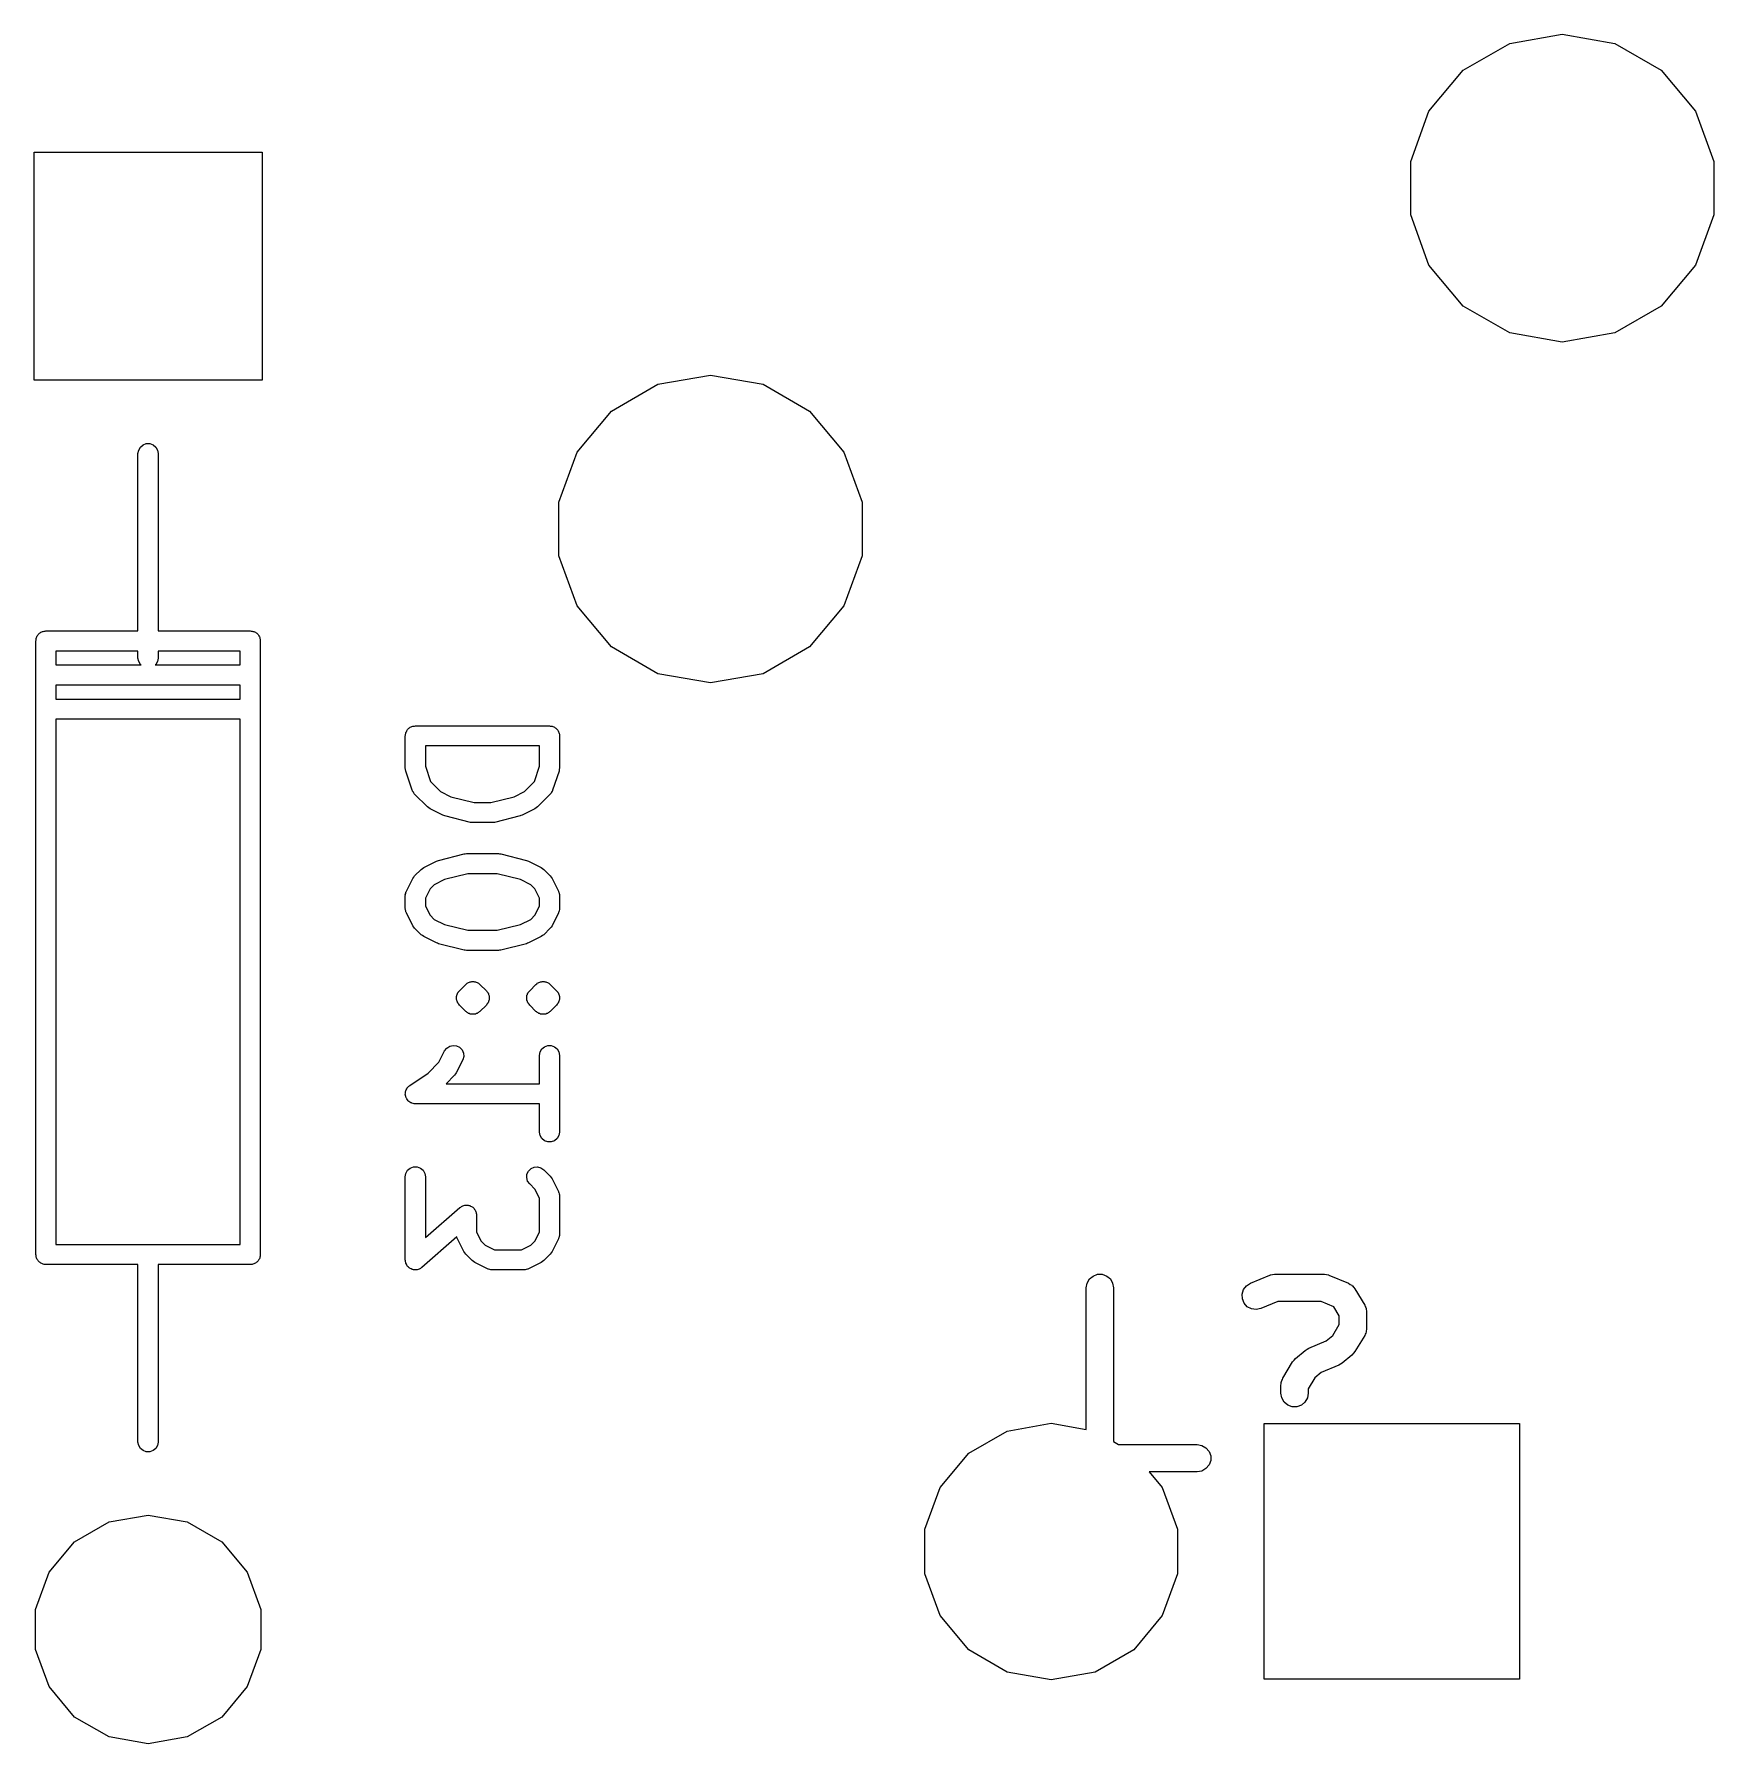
# Model space of a CAD drawing. Extents: x 17 to 273, y -105 to -8.
# Drawn here: x 260.15 to 272.67, y -104.51 to -91.77 of the extents above; entities that cross this region are included whole.
import ezdxf

# ---------------------------------------------------------------- set-up
doc = ezdxf.new("R2010")
doc.units = 0
doc.header["$MEASUREMENT"] = 0
doc.layers.add('BLACK', color=7, linetype='CONTINUOUS')

msp = doc.modelspace()

# ---------------------------------------------------------------- linework, layer by layer
at = {"layer": 'Black'}
for p, q in [((270.802, -92.0411), (271.148, -91.8418)), ((271.148, -91.8418), (271.54, -91.7726)), ((271.54, -91.7726), (271.932, -91.8418)), ((271.932, -91.8418), (272.278, -92.0411)), ((270.546, -92.3463), (270.802, -92.0411)), ((272.278, -92.0411), (272.534, -92.3463)), ((270.41, -92.7208), (270.546, -92.3463)), ((272.534, -92.3463), (272.67, -92.7208)), ((260.148, -94.3501), (260.148, -92.6509)), ((260.148, -92.6509), (261.847, -92.6509)), ((261.847, -92.6509), (261.847, -94.3501)), ((270.41, -93.1192), (270.41, -92.7208)), ((272.67, -92.7208), (272.67, -93.1192)), ((270.546, -93.4937), (270.41, -93.1192)), ((272.67, -93.1192), (272.534, -93.4937)), ((270.802, -93.7989), (270.546, -93.4937)), ((272.534, -93.4937), (272.278, -93.7989)), ((271.148, -93.9982), (270.802, -93.7989)), ((272.278, -93.7989), (271.932, -93.9982)), ((271.54, -94.0674), (271.148, -93.9982)), ((271.932, -93.9982), (271.54, -94.0674)), ((261.847, -94.3501), (260.148, -94.3501)), ((264.452, -94.5811), (264.798, -94.3818)), ((264.798, -94.3818), (265.19, -94.3126)), ((265.19, -94.3126), (265.582, -94.3818)), ((265.582, -94.3818), (265.928, -94.5811)), ((264.196, -94.8863), (264.452, -94.5811)), ((265.928, -94.5811), (266.184, -94.8863)), ((260.922, -94.8975), (260.927, -94.8719)), ((260.922, -96.2195), (260.922, -94.8975)), ((260.927, -94.8719), (260.94, -94.8493)), ((260.94, -94.8493), (260.96, -94.8326)), ((260.96, -94.8326), (260.984, -94.8237)), ((260.984, -94.8237), (261.01, -94.8237)), ((261.01, -94.8237), (261.035, -94.8326)), ((261.035, -94.8326), (261.055, -94.8493)), ((261.055, -94.8493), (261.068, -94.8719)), ((261.068, -94.8719), (261.072, -94.8975)), ((261.072, -94.8975), (261.072, -96.2195)), ((264.06, -95.2608), (264.196, -94.8863)), ((266.184, -94.8863), (266.32, -95.2608)), ((264.06, -95.6592), (264.06, -95.2608)), ((266.32, -95.2608), (266.32, -95.6592)), ((264.196, -96.0337), (264.06, -95.6592)), ((266.32, -95.6592), (266.184, -96.0337)), ((264.452, -96.3389), (264.196, -96.0337)), ((266.184, -96.0337), (265.928, -96.3389)), ((260.16, -96.2945), (260.162, -96.2881)), ((260.16, -100.867), (260.16, -96.2945)), ((260.162, -96.2815), (260.164, -96.2753)), ((260.162, -96.2881), (260.162, -96.2815)), ((260.164, -96.2753), (260.165, -96.2689)), ((260.165, -96.2689), (260.168, -96.2632)), ((260.168, -96.2632), (260.171, -96.257)), ((260.171, -96.257), (260.175, -96.252)), ((260.175, -96.252), (260.178, -96.2463)), ((260.178, -96.2463), (260.183, -96.2421)), ((260.183, -96.2421), (260.187, -96.2371)), ((260.187, -96.2371), (260.193, -96.2338)), ((260.193, -96.2338), (260.198, -96.2296)), ((260.198, -96.2296), (260.204, -96.2273)), ((260.204, -96.2273), (260.21, -96.224)), ((260.21, -96.224), (260.216, -96.2229)), ((260.216, -96.2229), (260.222, -96.2207)), ((260.222, -96.2207), (260.229, -96.2207)), ((260.229, -96.2207), (260.235, -96.2195)), ((260.235, -96.2195), (260.922, -96.2195)), ((261.072, -96.2195), (261.759, -96.2195)), ((261.759, -96.2195), (261.766, -96.2207)), ((261.766, -96.2207), (261.772, -96.2207)), ((261.772, -96.2207), (261.779, -96.2229)), ((261.779, -96.2229), (261.785, -96.224)), ((261.785, -96.224), (261.791, -96.2273)), ((261.791, -96.2273), (261.797, -96.2296)), ((261.797, -96.2296), (261.802, -96.2338)), ((261.802, -96.2338), (261.808, -96.2371)), ((261.808, -96.2371), (261.812, -96.2421)), ((261.812, -96.2421), (261.817, -96.2463)), ((261.817, -96.2463), (261.82, -96.252)), ((261.82, -96.252), (261.824, -96.257)), ((261.824, -96.257), (261.827, -96.2632)), ((261.827, -96.2632), (261.83, -96.2689)), ((261.83, -96.2689), (261.831, -96.2753)), ((261.831, -96.2753), (261.833, -96.2815)), ((261.833, -96.2815), (261.833, -96.2881)), ((261.833, -96.2881), (261.834, -96.2945)), ((261.834, -96.2945), (261.834, -100.867)), ((260.31, -96.3695), (260.31, -96.4735)), ((260.922, -96.3695), (260.31, -96.3695)), ((260.922, -96.4215), (260.922, -96.3695)), ((260.927, -96.4472), (260.922, -96.4215)), ((261.072, -96.4215), (261.068, -96.4472)), ((261.072, -96.3695), (261.072, -96.4215)), ((261.684, -96.3695), (261.072, -96.3695)), ((261.684, -96.4735), (261.684, -96.3695)), ((264.798, -96.5382), (264.452, -96.3389)), ((265.928, -96.3389), (265.582, -96.5382)), ((260.31, -96.4735), (260.945, -96.4735)), ((260.94, -96.4697), (260.927, -96.4472)), ((260.945, -96.4735), (260.94, -96.4697)), ((261.055, -96.4697), (261.05, -96.4735)), ((261.05, -96.4735), (261.684, -96.4735)), ((261.068, -96.4472), (261.055, -96.4697)), ((265.19, -96.6074), (264.798, -96.5382)), ((265.582, -96.5382), (265.19, -96.6074)), ((260.31, -96.6235), (260.31, -96.7275)), ((261.684, -96.6235), (260.31, -96.6235)), ((261.684, -96.7275), (261.684, -96.6235)), ((260.31, -96.7275), (261.684, -96.7275)), ((260.31, -96.8775), (260.31, -100.792)), ((261.684, -96.8775), (260.31, -96.8775)), ((261.684, -100.792), (261.684, -96.8775)), ((262.929, -96.9594), (262.932, -96.9537)), ((262.932, -96.9537), (262.937, -96.9495)), ((262.937, -96.9495), (262.942, -96.9445)), ((262.942, -96.9445), (262.947, -96.9412)), ((262.947, -96.9412), (262.952, -96.937)), ((262.952, -96.937), (262.959, -96.9348)), ((262.959, -96.9348), (262.964, -96.9315)), ((262.964, -96.9315), (262.971, -96.9303)), ((262.971, -96.9303), (262.977, -96.9281)), ((262.977, -96.9281), (262.983, -96.9281)), ((262.983, -96.9281), (262.99, -96.9269)), ((262.99, -96.9269), (263.99, -96.9269)), ((263.99, -96.9269), (263.996, -96.9281)), ((263.996, -96.9281), (264.003, -96.9281)), ((264.003, -96.9281), (264.009, -96.9303)), ((264.009, -96.9303), (264.015, -96.9315)), ((264.015, -96.9315), (264.021, -96.9348)), ((264.021, -96.9348), (264.027, -96.937)), ((264.027, -96.937), (264.032, -96.9412)), ((264.032, -96.9412), (264.038, -96.9445)), ((264.038, -96.9445), (264.042, -96.9495)), ((264.042, -96.9495), (264.047, -96.9537)), ((264.047, -96.9537), (264.051, -96.9594)), ((262.915, -97.0019), (262.916, -96.9955)), ((262.915, -97.24), (262.915, -97.0019)), ((262.916, -96.9889), (262.918, -96.9828)), ((262.916, -96.9955), (262.916, -96.9889)), ((262.918, -96.9828), (262.919, -96.9763)), ((262.919, -96.9763), (262.923, -96.9706)), ((262.923, -96.9706), (262.925, -96.9644)), ((262.925, -96.9644), (262.929, -96.9594)), ((263.065, -97.0769), (263.065, -97.2279)), ((263.915, -97.0769), (263.065, -97.0769)), ((263.915, -97.2279), (263.915, -97.0769)), ((264.051, -96.9594), (264.055, -96.9644)), ((264.055, -96.9644), (264.057, -96.9706)), ((264.057, -96.9706), (264.06, -96.9763)), ((264.06, -96.9763), (264.061, -96.9828)), ((264.061, -96.9828), (264.064, -96.9889)), ((264.064, -96.9889), (264.064, -96.9955)), ((264.064, -96.9955), (264.065, -97.0019)), ((264.065, -97.0019), (264.065, -97.24)), ((262.917, -97.2519), (262.915, -97.24)), ((262.919, -97.2638), (262.917, -97.2519)), ((262.966, -97.4066), (262.919, -97.2638)), ((263.065, -97.2279), (263.103, -97.3424)), ((263.877, -97.3424), (263.915, -97.2279)), ((264.061, -97.2638), (264.013, -97.4066)), ((264.063, -97.2519), (264.061, -97.2638)), ((264.065, -97.24), (264.063, -97.2519)), ((262.968, -97.4104), (262.966, -97.4066)), ((262.969, -97.4146), (262.968, -97.4104)), ((262.975, -97.4218), (262.969, -97.4146)), ((262.979, -97.4295), (262.975, -97.4218)), ((262.982, -97.4324), (262.979, -97.4295)), ((262.984, -97.4359), (262.982, -97.4324)), ((263.08, -97.5312), (262.984, -97.4359)), ((263.103, -97.3424), (263.177, -97.4165)), ((263.177, -97.4165), (263.254, -97.455)), ((263.254, -97.455), (263.428, -97.4984)), ((263.552, -97.4984), (263.726, -97.455)), ((263.726, -97.455), (263.803, -97.4165)), ((263.803, -97.4165), (263.877, -97.3424)), ((263.995, -97.4359), (263.9, -97.5312)), ((263.998, -97.4324), (263.995, -97.4359)), ((264.001, -97.4295), (263.998, -97.4324)), ((264.005, -97.4218), (264.001, -97.4295)), ((264.01, -97.4146), (264.005, -97.4218)), ((264.011, -97.4104), (264.01, -97.4146)), ((264.013, -97.4066), (264.011, -97.4104)), ((263.09, -97.5381), (263.08, -97.5312)), ((263.099, -97.5452), (263.09, -97.5381)), ((263.194, -97.5928), (263.099, -97.5452)), ((263.428, -97.4984), (263.552, -97.4984)), ((263.881, -97.5452), (263.785, -97.5928)), ((263.89, -97.5381), (263.881, -97.5452)), ((263.9, -97.5312), (263.89, -97.5381)), ((263.202, -97.5952), (263.194, -97.5928)), ((263.21, -97.5985), (263.202, -97.5952)), ((263.4, -97.6461), (263.21, -97.5985)), ((263.409, -97.6468), (263.4, -97.6461)), ((263.418, -97.6484), (263.409, -97.6468)), ((263.561, -97.6484), (263.418, -97.6484)), ((263.57, -97.6468), (263.561, -97.6484)), ((263.579, -97.6461), (263.57, -97.6468)), ((263.77, -97.5985), (263.579, -97.6461)), ((263.777, -97.5952), (263.77, -97.5985)), ((263.785, -97.5928), (263.777, -97.5952)), ((263.052, -97.9825), (263.147, -97.9349)), ((263.147, -97.9349), (263.155, -97.9325)), ((263.155, -97.9325), (263.162, -97.9292)), ((263.162, -97.9292), (263.353, -97.8816)), ((263.353, -97.8816), (263.362, -97.8809)), ((263.362, -97.8809), (263.371, -97.8793)), ((263.371, -97.8793), (263.609, -97.8793)), ((263.609, -97.8793), (263.618, -97.8809)), ((263.618, -97.8809), (263.627, -97.8816)), ((263.627, -97.8816), (263.818, -97.9292)), ((263.818, -97.9292), (263.825, -97.9325)), ((263.825, -97.9325), (263.833, -97.9349)), ((263.833, -97.9349), (263.928, -97.9825)), ((262.923, -98.1589), (262.97, -98.0636)), ((262.97, -98.0636), (262.978, -98.054)), ((262.978, -98.054), (262.984, -98.0442)), ((262.984, -98.0442), (263.032, -97.9965)), ((263.032, -97.9965), (263.042, -97.9896)), ((263.042, -97.9896), (263.052, -97.9825)), ((263.206, -98.0727), (263.13, -98.1112)), ((263.38, -98.0293), (263.206, -98.0727)), ((263.6, -98.0293), (263.38, -98.0293)), ((263.773, -98.0727), (263.6, -98.0293)), ((263.85, -98.1112), (263.773, -98.0727)), ((263.928, -97.9825), (263.938, -97.9896)), ((263.938, -97.9896), (263.948, -97.9965)), ((263.948, -97.9965), (263.995, -98.0442)), ((263.995, -98.0442), (264.002, -98.054)), ((264.002, -98.054), (264.009, -98.0636)), ((264.009, -98.0636), (264.057, -98.1589)), ((262.915, -98.1839), (262.918, -98.1754)), ((262.916, -98.1882), (262.915, -98.1839)), ((262.915, -98.1924), (262.916, -98.1882)), ((262.915, -98.2877), (262.915, -98.1924)), ((262.918, -98.1754), (262.919, -98.1668)), ((262.919, -98.1668), (262.922, -98.163)), ((262.922, -98.163), (262.923, -98.1589)), ((263.099, -98.1416), (263.065, -98.2101)), ((263.065, -98.2101), (263.065, -98.27)), ((263.13, -98.1112), (263.099, -98.1416)), ((263.881, -98.1416), (263.85, -98.1112)), ((263.915, -98.2101), (263.881, -98.1416)), ((263.915, -98.27), (263.915, -98.2101)), ((264.057, -98.1589), (264.058, -98.163)), ((264.058, -98.163), (264.06, -98.1668)), ((264.06, -98.1668), (264.062, -98.1754)), ((264.062, -98.1754), (264.064, -98.1838)), ((264.064, -98.1838), (264.064, -98.1882)), ((264.064, -98.1882), (264.065, -98.1924)), ((264.065, -98.1924), (264.065, -98.2877)), ((262.916, -98.2919), (262.915, -98.2877)), ((262.915, -98.2962), (262.916, -98.2919)), ((262.918, -98.3047), (262.915, -98.2962)), ((262.919, -98.3133), (262.918, -98.3047)), ((262.922, -98.3171), (262.919, -98.3133)), ((262.923, -98.3212), (262.922, -98.3171)), ((262.97, -98.4164), (262.923, -98.3212)), ((263.065, -98.27), (263.099, -98.3385)), ((263.099, -98.3385), (263.13, -98.3689)), ((263.85, -98.3689), (263.881, -98.3385)), ((263.881, -98.3385), (263.915, -98.27)), ((264.057, -98.3212), (264.009, -98.4164)), ((264.058, -98.3171), (264.057, -98.3212)), ((264.06, -98.3133), (264.058, -98.3171)), ((264.062, -98.3047), (264.06, -98.3133)), ((264.064, -98.2962), (264.062, -98.3047)), ((264.065, -98.2877), (264.064, -98.2919)), ((264.064, -98.2919), (264.064, -98.2962)), ((262.978, -98.4261), (262.97, -98.4164)), ((262.984, -98.4359), (262.978, -98.4261)), ((263.032, -98.4836), (262.984, -98.4359)), ((263.13, -98.3689), (263.206, -98.4074)), ((263.206, -98.4074), (263.38, -98.4508)), ((263.38, -98.4508), (263.6, -98.4508)), ((263.6, -98.4508), (263.773, -98.4074)), ((263.773, -98.4074), (263.85, -98.3689)), ((263.995, -98.4359), (263.948, -98.4836)), ((264.002, -98.4261), (263.995, -98.4359)), ((264.009, -98.4164), (264.002, -98.4261)), ((263.042, -98.4904), (263.032, -98.4836)), ((263.052, -98.4976), (263.042, -98.4904)), ((263.147, -98.5452), (263.052, -98.4976)), ((263.155, -98.5476), (263.147, -98.5452)), ((263.162, -98.5509), (263.155, -98.5476)), ((263.353, -98.5985), (263.162, -98.5509)), ((263.362, -98.5992), (263.353, -98.5985)), ((263.371, -98.6008), (263.362, -98.5992)), ((263.609, -98.6008), (263.371, -98.6008)), ((263.618, -98.5992), (263.609, -98.6008)), ((263.627, -98.5985), (263.618, -98.5992)), ((263.818, -98.5509), (263.627, -98.5985)), ((263.825, -98.5476), (263.818, -98.5509)), ((263.833, -98.5452), (263.825, -98.5476)), ((263.928, -98.4976), (263.833, -98.5452)), ((263.938, -98.4904), (263.928, -98.4976)), ((263.948, -98.4836), (263.938, -98.4904)), ((263.318, -98.9013), (263.365, -98.8537)), ((263.365, -98.8537), (263.371, -98.8499)), ((263.371, -98.8499), (263.375, -98.8453)), ((263.375, -98.8453), (263.381, -98.8425)), ((263.381, -98.8425), (263.387, -98.8387)), ((263.387, -98.8387), (263.393, -98.837)), ((263.393, -98.837), (263.399, -98.8343)), ((263.399, -98.8343), (263.406, -98.8337)), ((263.406, -98.8337), (263.412, -98.832)), ((263.412, -98.832), (263.418, -98.8326)), ((263.418, -98.8326), (263.425, -98.832)), ((263.425, -98.832), (263.431, -98.8337)), ((263.431, -98.8337), (263.438, -98.8343)), ((263.438, -98.8343), (263.444, -98.837)), ((263.444, -98.837), (263.45, -98.8387)), ((263.45, -98.8387), (263.455, -98.8425)), ((263.455, -98.8425), (263.461, -98.8453)), ((263.461, -98.8453), (263.466, -98.8499)), ((263.466, -98.8499), (263.471, -98.8537)), ((263.471, -98.8537), (263.519, -98.9013)), ((263.842, -98.9013), (263.889, -98.8537)), ((263.889, -98.8537), (263.895, -98.8499)), ((263.895, -98.8499), (263.899, -98.8453)), ((263.899, -98.8453), (263.905, -98.8425)), ((263.905, -98.8425), (263.911, -98.8387)), ((263.911, -98.8387), (263.917, -98.837)), ((263.917, -98.837), (263.923, -98.8343)), ((263.923, -98.8343), (263.929, -98.8337)), ((263.929, -98.8337), (263.936, -98.832)), ((263.936, -98.832), (263.942, -98.8326)), ((263.942, -98.8326), (263.949, -98.832)), ((263.949, -98.832), (263.955, -98.8337)), ((263.955, -98.8337), (263.962, -98.8343)), ((263.962, -98.8343), (263.968, -98.837)), ((263.968, -98.837), (263.974, -98.8387)), ((263.974, -98.8387), (263.979, -98.8425)), ((263.979, -98.8425), (263.985, -98.8453)), ((263.985, -98.8453), (263.99, -98.8499)), ((263.99, -98.8499), (263.995, -98.8537)), ((263.995, -98.8537), (264.043, -98.9013)), ((263.296, -98.9478), (263.297, -98.9446)), ((263.297, -98.9543), (263.296, -98.9478)), ((263.296, -98.9609), (263.297, -98.9543)), ((263.297, -98.9641), (263.296, -98.9609)), ((263.297, -98.9413), (263.298, -98.9382)), ((263.297, -98.9446), (263.297, -98.9413)), ((263.297, -98.9674), (263.297, -98.9641)), ((263.298, -98.9705), (263.297, -98.9674)), ((263.298, -98.9349), (263.301, -98.929)), ((263.298, -98.9382), (263.298, -98.9349)), ((263.298, -98.9737), (263.298, -98.9705)), ((263.301, -98.9797), (263.298, -98.9737)), ((263.301, -98.929), (263.303, -98.9226)), ((263.303, -98.986), (263.301, -98.9797)), ((263.303, -98.9226), (263.305, -98.9199)), ((263.305, -98.9887), (263.303, -98.986)), ((263.305, -98.9199), (263.306, -98.9168)), ((263.306, -98.9918), (263.305, -98.9887)), ((263.306, -98.9168), (263.308, -98.9143)), ((263.308, -98.9944), (263.306, -98.9918)), ((263.308, -98.9143), (263.309, -98.9113)), ((263.309, -98.9113), (263.314, -98.9067)), ((263.314, -98.9067), (263.318, -98.9013)), ((263.519, -98.9013), (263.523, -98.9067)), ((263.523, -98.9067), (263.527, -98.9113)), ((263.527, -98.9113), (263.529, -98.9143)), ((263.529, -98.9143), (263.531, -98.9168)), ((263.531, -98.9918), (263.529, -98.9944)), ((263.531, -98.9168), (263.532, -98.9199)), ((263.532, -98.9887), (263.531, -98.9918)), ((263.532, -98.9199), (263.534, -98.9226)), ((263.534, -98.986), (263.532, -98.9887)), ((263.534, -98.9226), (263.536, -98.929)), ((263.536, -98.9797), (263.534, -98.986)), ((263.536, -98.929), (263.538, -98.9349)), ((263.538, -98.9737), (263.536, -98.9797)), ((263.538, -98.9349), (263.539, -98.9382)), ((263.539, -98.9705), (263.538, -98.9737)), ((263.539, -98.9382), (263.54, -98.9413)), ((263.54, -98.9674), (263.539, -98.9705)), ((263.54, -98.9413), (263.54, -98.9446)), ((263.54, -98.9446), (263.541, -98.9478)), ((263.541, -98.9478), (263.54, -98.9543)), ((263.54, -98.9543), (263.541, -98.9609)), ((263.541, -98.9609), (263.54, -98.9641)), ((263.54, -98.9641), (263.54, -98.9674)), ((263.82, -98.9478), (263.821, -98.9446)), ((263.82, -98.9543), (263.82, -98.9478)), ((263.82, -98.9609), (263.82, -98.9543)), ((263.821, -98.9641), (263.82, -98.9609)), ((263.821, -98.9413), (263.822, -98.9382)), ((263.821, -98.9446), (263.821, -98.9413)), ((263.821, -98.9674), (263.821, -98.9641)), ((263.822, -98.9705), (263.821, -98.9674)), ((263.822, -98.9349), (263.825, -98.929)), ((263.822, -98.9382), (263.822, -98.9349)), ((263.822, -98.9737), (263.822, -98.9705)), ((263.825, -98.9797), (263.822, -98.9737)), ((263.825, -98.929), (263.827, -98.9226)), ((263.827, -98.986), (263.825, -98.9797)), ((263.827, -98.9226), (263.829, -98.9199)), ((263.829, -98.9887), (263.827, -98.986)), ((263.829, -98.9199), (263.83, -98.9168)), ((263.83, -98.9918), (263.829, -98.9887)), ((263.83, -98.9168), (263.832, -98.9143)), ((263.832, -98.9944), (263.83, -98.9918)), ((263.832, -98.9143), (263.833, -98.9113)), ((263.833, -98.9113), (263.838, -98.9067)), ((263.838, -98.9067), (263.842, -98.9013)), ((264.043, -98.9013), (264.047, -98.9067)), ((264.047, -98.9067), (264.051, -98.9113)), ((264.051, -98.9113), (264.053, -98.9143)), ((264.053, -98.9143), (264.055, -98.9168)), ((264.055, -98.9918), (264.053, -98.9944)), ((264.055, -98.9168), (264.056, -98.9199)), ((264.056, -98.9887), (264.055, -98.9918)), ((264.056, -98.9199), (264.058, -98.9226)), ((264.058, -98.986), (264.056, -98.9887)), ((264.058, -98.9226), (264.06, -98.929)), ((264.06, -98.9797), (264.058, -98.986)), ((264.06, -98.929), (264.062, -98.9349)), ((264.062, -98.9737), (264.06, -98.9797)), ((264.062, -98.9349), (264.063, -98.9382)), ((264.063, -98.9705), (264.062, -98.9737)), ((264.063, -98.9382), (264.064, -98.9413)), ((264.064, -98.9674), (264.063, -98.9705)), ((264.064, -98.9413), (264.064, -98.9446)), ((264.064, -98.9446), (264.065, -98.9478)), ((264.065, -98.9478), (264.064, -98.9543)), ((264.064, -98.9543), (264.065, -98.9609)), ((264.065, -98.9609), (264.064, -98.9641)), ((264.064, -98.9641), (264.064, -98.9674)), ((263.309, -98.9973), (263.308, -98.9944)), ((263.314, -99.002), (263.309, -98.9973)), ((263.318, -99.0074), (263.314, -99.002)), ((263.365, -99.055), (263.318, -99.0074)), ((263.371, -99.0587), (263.365, -99.055)), ((263.375, -99.0634), (263.371, -99.0587)), ((263.381, -99.0662), (263.375, -99.0634)), ((263.387, -99.0699), (263.381, -99.0662)), ((263.393, -99.0716), (263.387, -99.0699)), ((263.399, -99.0744), (263.393, -99.0716)), ((263.406, -99.075), (263.399, -99.0744)), ((263.412, -99.0767), (263.406, -99.075)), ((263.418, -99.0761), (263.412, -99.0767)), ((263.425, -99.0767), (263.418, -99.0761)), ((263.431, -99.075), (263.425, -99.0767)), ((263.438, -99.0744), (263.431, -99.075)), ((263.444, -99.0716), (263.438, -99.0744)), ((263.45, -99.0699), (263.444, -99.0716)), ((263.455, -99.0662), (263.45, -99.0699)), ((263.461, -99.0634), (263.455, -99.0662)), ((263.466, -99.0587), (263.461, -99.0634)), ((263.471, -99.055), (263.466, -99.0587)), ((263.519, -99.0074), (263.471, -99.055)), ((263.523, -99.002), (263.519, -99.0074)), ((263.527, -98.9973), (263.523, -99.002)), ((263.529, -98.9944), (263.527, -98.9973)), ((263.833, -98.9973), (263.832, -98.9944)), ((263.838, -99.002), (263.833, -98.9973)), ((263.842, -99.0074), (263.838, -99.002)), ((263.889, -99.055), (263.842, -99.0074)), ((263.895, -99.0587), (263.889, -99.055)), ((263.899, -99.0634), (263.895, -99.0587)), ((263.905, -99.0662), (263.899, -99.0634)), ((263.911, -99.0699), (263.905, -99.0662)), ((263.917, -99.0716), (263.911, -99.0699)), ((263.923, -99.0744), (263.917, -99.0716)), ((263.929, -99.075), (263.923, -99.0744)), ((263.936, -99.0767), (263.929, -99.075)), ((263.942, -99.0761), (263.936, -99.0767)), ((263.949, -99.0767), (263.942, -99.0761)), ((263.955, -99.075), (263.949, -99.0767)), ((263.962, -99.0744), (263.955, -99.075)), ((263.968, -99.0716), (263.962, -99.0744)), ((263.974, -99.0699), (263.968, -99.0716)), ((263.979, -99.0662), (263.974, -99.0699)), ((263.985, -99.0634), (263.979, -99.0662)), ((263.99, -99.0587), (263.985, -99.0634)), ((263.995, -99.055), (263.99, -99.0587)), ((264.043, -99.0074), (263.995, -99.055)), ((264.047, -99.002), (264.043, -99.0074)), ((264.051, -98.9973), (264.047, -99.002)), ((264.053, -98.9944), (264.051, -98.9973)), ((263.166, -99.4337), (263.208, -99.3494)), ((263.208, -99.3494), (263.224, -99.3284)), ((263.224, -99.3284), (263.246, -99.3141)), ((263.246, -99.3141), (263.271, -99.308)), ((263.271, -99.308), (263.297, -99.311)), ((263.297, -99.311), (263.32, -99.3227)), ((263.32, -99.3227), (263.338, -99.3416)), ((263.338, -99.3416), (263.349, -99.3655)), ((263.349, -99.3655), (263.35, -99.3915)), ((263.915, -99.3829), (263.919, -99.3572)), ((263.919, -99.3572), (263.932, -99.3347)), ((263.932, -99.3347), (263.952, -99.3179)), ((263.952, -99.3179), (263.977, -99.309)), ((263.977, -99.309), (264.003, -99.309)), ((264.003, -99.309), (264.027, -99.3179)), ((264.027, -99.3179), (264.047, -99.3347)), ((264.047, -99.3347), (264.06, -99.3572)), ((264.06, -99.3572), (264.065, -99.3829)), ((263.085, -99.5151), (263.166, -99.4337)), ((263.343, -99.4164), (263.295, -99.5117)), ((263.35, -99.3915), (263.343, -99.4164)), ((263.915, -99.5936), (263.915, -99.3829)), ((264.065, -99.3829), (264.065, -99.9543)), ((262.925, -99.6311), (262.928, -99.6279)), ((262.928, -99.6279), (262.929, -99.6242)), ((262.929, -99.6242), (262.936, -99.618)), ((262.936, -99.618), (262.942, -99.6112)), ((262.942, -99.6112), (262.945, -99.6091)), ((262.945, -99.6091), (262.948, -99.6062)), ((262.948, -99.6062), (263.085, -99.5151)), ((263.281, -99.5312), (263.219, -99.5936)), ((263.219, -99.5936), (263.915, -99.5936)), ((263.288, -99.5213), (263.281, -99.5312)), ((263.295, -99.5117), (263.288, -99.5213)), ((262.915, -99.6734), (262.916, -99.6645)), ((262.916, -99.6775), (262.915, -99.6734)), ((262.916, -99.6556), (262.917, -99.6517)), ((262.916, -99.6645), (262.916, -99.6556)), ((262.916, -99.6816), (262.916, -99.6775)), ((262.919, -99.6901), (262.916, -99.6816)), ((262.917, -99.6517), (262.918, -99.6476)), ((262.918, -99.6476), (262.922, -99.6395)), ((262.921, -99.6987), (262.919, -99.6901)), ((262.923, -99.7022), (262.921, -99.6987)), ((262.922, -99.6395), (262.925, -99.6311)), ((262.925, -99.7061), (262.923, -99.7022)), ((262.931, -99.713), (262.925, -99.7061)), ((262.936, -99.7204), (262.931, -99.713)), ((262.939, -99.7229), (262.936, -99.7204)), ((262.942, -99.7261), (262.939, -99.7229)), ((262.949, -99.7305), (262.942, -99.7261)), ((262.957, -99.7358), (262.949, -99.7305)), ((262.961, -99.737), (262.957, -99.7358)), ((262.964, -99.7391), (262.961, -99.737)), ((262.973, -99.7406), (262.964, -99.7391)), ((262.982, -99.7432), (262.973, -99.7406)), ((262.986, -99.7429), (262.982, -99.7432)), ((262.99, -99.7436), (262.986, -99.7429)), ((263.915, -99.7436), (262.99, -99.7436)), ((263.915, -99.9543), (263.915, -99.7436)), ((263.919, -99.98), (263.915, -99.9543)), ((263.932, -100.003), (263.919, -99.98)), ((263.952, -100.019), (263.932, -100.003)), ((264.047, -100.003), (264.027, -100.019)), ((264.06, -99.98), (264.047, -100.003)), ((264.065, -99.9543), (264.06, -99.98)), ((263.977, -100.028), (263.952, -100.019)), ((264.003, -100.028), (263.977, -100.028)), ((264.027, -100.019), (264.003, -100.028)), ((262.915, -100.288), (262.919, -100.262)), ((262.919, -100.262), (262.932, -100.239)), ((262.932, -100.239), (262.952, -100.223)), ((262.952, -100.223), (262.977, -100.214)), ((262.977, -100.214), (263.003, -100.214)), ((263.003, -100.214), (263.027, -100.223)), ((263.027, -100.223), (263.047, -100.239)), ((263.047, -100.239), (263.06, -100.262)), ((263.06, -100.262), (263.065, -100.288)), ((263.822, -100.268), (263.833, -100.245)), ((263.833, -100.245), (263.852, -100.226)), ((263.852, -100.226), (263.875, -100.215)), ((263.875, -100.215), (263.901, -100.213)), ((263.901, -100.213), (263.926, -100.22)), ((263.926, -100.22), (263.948, -100.235)), ((263.948, -100.235), (263.995, -100.282)), ((262.915, -100.907), (262.915, -100.288)), ((263.065, -100.288), (263.065, -100.741)), ((263.82, -100.294), (263.822, -100.268)), ((263.827, -100.319), (263.82, -100.294)), ((263.842, -100.341), (263.827, -100.319)), ((263.881, -100.38), (263.842, -100.341)), ((263.915, -100.448), (263.881, -100.38)), ((263.995, -100.282), (264.002, -100.292)), ((264.002, -100.292), (264.009, -100.302)), ((264.009, -100.302), (264.057, -100.397)), ((263.065, -100.741), (263.321, -100.517)), ((263.321, -100.517), (263.328, -100.513)), ((263.328, -100.513), (263.333, -100.508)), ((263.333, -100.508), (263.339, -100.506)), ((263.339, -100.506), (263.344, -100.503)), ((263.344, -100.503), (263.351, -100.502)), ((263.351, -100.502), (263.358, -100.5)), ((263.358, -100.5), (263.364, -100.5)), ((263.364, -100.5), (263.369, -100.498)), ((263.369, -100.498), (263.376, -100.5)), ((263.376, -100.5), (263.384, -100.5)), ((263.384, -100.5), (263.389, -100.501)), ((263.389, -100.501), (263.395, -100.502)), ((263.395, -100.502), (263.401, -100.506)), ((263.401, -100.506), (263.408, -100.508)), ((263.408, -100.508), (263.413, -100.512)), ((263.413, -100.512), (263.418, -100.515)), ((263.418, -100.515), (263.423, -100.52)), ((263.423, -100.52), (263.428, -100.525)), ((263.915, -100.699), (263.915, -100.448)), ((264.057, -100.397), (264.058, -100.401)), ((264.058, -100.401), (264.06, -100.405)), ((264.06, -100.405), (264.062, -100.414)), ((264.062, -100.414), (264.064, -100.422)), ((264.064, -100.422), (264.064, -100.426)), ((264.064, -100.426), (264.065, -100.431)), ((264.065, -100.431), (264.065, -100.716)), ((263.428, -100.525), (263.431, -100.53)), ((263.431, -100.53), (263.435, -100.535)), ((263.435, -100.535), (263.438, -100.541)), ((263.438, -100.541), (263.441, -100.548)), ((263.441, -100.548), (263.442, -100.553)), ((263.442, -100.553), (263.444, -100.559)), ((263.444, -100.559), (263.445, -100.566)), ((263.445, -100.566), (263.446, -100.573)), ((263.446, -100.573), (263.446, -100.699)), ((263.299, -100.736), (263.039, -100.963)), ((263.3, -100.742), (263.299, -100.736)), ((263.302, -100.746), (263.3, -100.742)), ((263.304, -100.75), (263.302, -100.746)), ((263.351, -100.845), (263.304, -100.75)), ((263.446, -100.699), (263.48, -100.767)), ((263.48, -100.767), (263.51, -100.797)), ((263.85, -100.797), (263.881, -100.767)), ((263.881, -100.767), (263.915, -100.699)), ((264.057, -100.75), (264.009, -100.845)), ((264.058, -100.746), (264.057, -100.75)), ((264.06, -100.742), (264.058, -100.746)), ((264.062, -100.733), (264.06, -100.742)), ((264.064, -100.725), (264.062, -100.733)), ((264.065, -100.716), (264.064, -100.72)), ((264.064, -100.72), (264.064, -100.725)), ((260.162, -100.873), (260.16, -100.867)), ((260.162, -100.88), (260.162, -100.873)), ((260.164, -100.886), (260.162, -100.88)), ((260.165, -100.892), (260.164, -100.886)), ((260.168, -100.898), (260.165, -100.892)), ((260.171, -100.904), (260.168, -100.898)), ((260.31, -100.792), (261.684, -100.792)), ((261.827, -100.898), (261.824, -100.904)), ((261.83, -100.892), (261.827, -100.898)), ((261.831, -100.886), (261.83, -100.892)), ((261.833, -100.88), (261.831, -100.886)), ((261.834, -100.867), (261.833, -100.873)), ((261.833, -100.873), (261.833, -100.88)), ((263.358, -100.855), (263.351, -100.845)), ((263.365, -100.865), (263.358, -100.855)), ((263.413, -100.912), (263.365, -100.865)), ((263.51, -100.797), (263.579, -100.832)), ((263.579, -100.832), (263.782, -100.832)), ((263.782, -100.832), (263.85, -100.797)), ((263.995, -100.865), (263.948, -100.912)), ((264.002, -100.855), (263.995, -100.865)), ((264.009, -100.845), (264.002, -100.855)), ((260.175, -100.909), (260.171, -100.904)), ((260.178, -100.915), (260.175, -100.909)), ((260.183, -100.919), (260.178, -100.915)), ((260.187, -100.924), (260.183, -100.919)), ((260.193, -100.927), (260.187, -100.924)), ((260.198, -100.931), (260.193, -100.927)), ((260.204, -100.934), (260.198, -100.931)), ((260.21, -100.937), (260.204, -100.934)), ((260.216, -100.938), (260.21, -100.937)), ((260.222, -100.94), (260.216, -100.938)), ((260.229, -100.94), (260.222, -100.94)), ((260.235, -100.942), (260.229, -100.94)), ((260.922, -100.942), (260.235, -100.942)), ((260.922, -102.264), (260.922, -100.942)), ((261.759, -100.942), (261.072, -100.942)), ((261.072, -100.942), (261.072, -102.264)), ((261.766, -100.94), (261.759, -100.942)), ((261.772, -100.94), (261.766, -100.94)), ((261.779, -100.938), (261.772, -100.94)), ((261.785, -100.937), (261.779, -100.938)), ((261.791, -100.934), (261.785, -100.937)), ((261.797, -100.931), (261.791, -100.934)), ((261.802, -100.927), (261.797, -100.931)), ((261.808, -100.924), (261.802, -100.927)), ((261.812, -100.919), (261.808, -100.924)), ((261.817, -100.915), (261.812, -100.919)), ((261.82, -100.909), (261.817, -100.915)), ((261.824, -100.904), (261.82, -100.909)), ((262.916, -100.914), (262.915, -100.907)), ((262.916, -100.921), (262.916, -100.914)), ((262.918, -100.927), (262.916, -100.921)), ((262.919, -100.932), (262.918, -100.927)), ((262.923, -100.939), (262.919, -100.932)), ((262.926, -100.946), (262.923, -100.939)), ((262.929, -100.95), (262.926, -100.946)), ((262.932, -100.955), (262.929, -100.95)), ((262.938, -100.96), (262.932, -100.955)), ((262.943, -100.965), (262.938, -100.96)), ((262.948, -100.968), (262.943, -100.965)), ((262.952, -100.972), (262.948, -100.968)), ((262.959, -100.974), (262.952, -100.972)), ((262.966, -100.978), (262.959, -100.974)), ((262.971, -100.979), (262.966, -100.978)), ((262.977, -100.981), (262.971, -100.979)), ((262.984, -100.981), (262.977, -100.981)), ((262.991, -100.982), (262.984, -100.981)), ((262.997, -100.981), (262.991, -100.982)), ((263.003, -100.981), (262.997, -100.981)), ((263.01, -100.978), (263.003, -100.981)), ((263.017, -100.977), (263.01, -100.978)), ((263.022, -100.974), (263.017, -100.977)), ((263.027, -100.972), (263.022, -100.974)), ((263.033, -100.967), (263.027, -100.972)), ((263.039, -100.963), (263.033, -100.967)), ((263.423, -100.919), (263.413, -100.912)), ((263.432, -100.926), (263.423, -100.919)), ((263.528, -100.974), (263.432, -100.926)), ((263.532, -100.975), (263.528, -100.974)), ((263.536, -100.977), (263.532, -100.975)), ((263.544, -100.979), (263.536, -100.977)), ((263.553, -100.981), (263.544, -100.979)), ((263.557, -100.981), (263.553, -100.981)), ((263.561, -100.982), (263.557, -100.981)), ((263.799, -100.982), (263.561, -100.982)), ((263.804, -100.981), (263.799, -100.982)), ((263.808, -100.981), (263.804, -100.981)), ((263.816, -100.979), (263.808, -100.981)), ((263.825, -100.977), (263.816, -100.979)), ((263.829, -100.975), (263.825, -100.977)), ((263.833, -100.974), (263.829, -100.975)), ((263.928, -100.926), (263.833, -100.974)), ((263.938, -100.919), (263.928, -100.926)), ((263.948, -100.912), (263.938, -100.919)), ((268.015, -101.049), (268.042, -101.027)), ((268.042, -101.027), (268.075, -101.014)), ((268.075, -101.014), (268.111, -101.014)), ((268.111, -101.014), (268.144, -101.027)), ((268.144, -101.027), (268.171, -101.049)), ((269.215, -101.081), (269.36, -101.021)), ((269.36, -101.021), (269.362, -101.02)), ((269.362, -101.02), (269.364, -101.019)), ((269.364, -101.019), (269.38, -101.016)), ((269.38, -101.016), (269.394, -101.013)), ((269.394, -101.013), (269.397, -101.013)), ((269.397, -101.013), (269.399, -101.013)), ((269.399, -101.013), (269.762, -101.013)), ((269.762, -101.013), (269.764, -101.013)), ((269.764, -101.013), (269.767, -101.013)), ((269.767, -101.013), (269.782, -101.016)), ((269.782, -101.016), (269.797, -101.019)), ((269.797, -101.019), (269.799, -101.02)), ((269.799, -101.02), (269.801, -101.021)), ((269.801, -101.021), (269.946, -101.081)), ((267.991, -101.115), (267.997, -101.08)), ((267.991, -102.17), (267.991, -101.115)), ((267.997, -101.08), (268.015, -101.049)), ((268.171, -101.049), (268.188, -101.08)), ((268.188, -101.08), (268.194, -101.115)), ((268.194, -101.115), (268.194, -102.261)), ((269.153, -101.162), (269.164, -101.128)), ((269.164, -101.128), (269.185, -101.1)), ((269.185, -101.1), (269.215, -101.081)), ((269.946, -101.081), (269.958, -101.089)), ((269.958, -101.089), (269.971, -101.096)), ((269.971, -101.096), (269.973, -101.099)), ((269.973, -101.099), (269.976, -101.1)), ((269.976, -101.1), (269.985, -101.112)), ((269.985, -101.112), (269.994, -101.123)), ((269.994, -101.123), (270.067, -101.244)), ((269.155, -101.197), (269.153, -101.162)), ((269.168, -101.23), (269.155, -101.197)), ((269.192, -101.256), (269.168, -101.23)), ((269.224, -101.272), (269.192, -101.256)), ((269.259, -101.276), (269.224, -101.272)), ((269.293, -101.269), (269.259, -101.276)), ((269.419, -101.216), (269.293, -101.269)), ((269.742, -101.216), (269.419, -101.216)), ((269.837, -101.256), (269.742, -101.216)), ((269.878, -101.324), (269.837, -101.256)), ((270.067, -101.244), (270.07, -101.253)), ((270.07, -101.253), (270.075, -101.261)), ((270.075, -101.261), (270.077, -101.269)), ((270.077, -101.269), (270.079, -101.277)), ((270.079, -101.277), (270.08, -101.286)), ((270.08, -101.286), (270.081, -101.296)), ((269.829, -101.471), (269.878, -101.389)), ((269.878, -101.389), (269.878, -101.324)), ((270.081, -101.296), (270.081, -101.417)), ((269.65, -101.565), (269.781, -101.51)), ((269.781, -101.51), (269.829, -101.471)), ((270.067, -101.469), (269.994, -101.59)), ((270.07, -101.46), (270.067, -101.469)), ((270.075, -101.452), (270.07, -101.46)), ((270.077, -101.444), (270.075, -101.452)), ((270.079, -101.436), (270.077, -101.444)), ((270.08, -101.426), (270.079, -101.436)), ((270.081, -101.417), (270.08, -101.426)), ((269.457, -101.788), (269.53, -101.667)), ((269.53, -101.667), (269.541, -101.654)), ((269.541, -101.654), (269.552, -101.641)), ((269.552, -101.641), (269.624, -101.581)), ((269.624, -101.581), (269.638, -101.573)), ((269.638, -101.573), (269.65, -101.565)), ((269.972, -101.616), (269.9, -101.676)), ((269.983, -101.603), (269.972, -101.616)), ((269.994, -101.59), (269.983, -101.603)), ((269.454, -101.797), (269.457, -101.788)), ((269.695, -101.786), (269.646, -101.868)), ((269.743, -101.747), (269.695, -101.786)), ((269.874, -101.692), (269.743, -101.747)), ((269.886, -101.684), (269.874, -101.692)), ((269.9, -101.676), (269.886, -101.684)), ((269.443, -101.84), (269.444, -101.831)), ((269.443, -101.901), (269.443, -101.84)), ((269.449, -101.935), (269.443, -101.901)), ((269.444, -101.831), (269.445, -101.821)), ((269.445, -101.821), (269.447, -101.813)), ((269.447, -101.813), (269.449, -101.805)), ((269.449, -101.805), (269.454, -101.797)), ((269.646, -101.901), (269.64, -101.935)), ((269.646, -101.868), (269.646, -101.901)), ((269.466, -101.966), (269.449, -101.935)), ((269.493, -101.989), (269.466, -101.966)), ((269.527, -102.001), (269.493, -101.989)), ((269.562, -102.001), (269.527, -102.001)), ((269.595, -101.989), (269.562, -102.001)), ((269.622, -101.966), (269.595, -101.989)), ((269.64, -101.935), (269.622, -101.966)), ((267.403, -102.182), (267.73, -102.124)), ((267.73, -102.124), (267.991, -102.17)), ((269.317, -104.032), (269.317, -102.127)), ((269.317, -102.127), (271.222, -102.127)), ((271.222, -102.127), (271.222, -104.032)), ((260.927, -102.289), (260.922, -102.264)), ((260.94, -102.312), (260.927, -102.289)), ((261.068, -102.289), (261.055, -102.312)), ((261.072, -102.264), (261.068, -102.289)), ((267.115, -102.348), (267.403, -102.182)), ((268.194, -102.261), (268.233, -102.283)), ((268.233, -102.283), (268.819, -102.283)), ((268.819, -102.283), (268.853, -102.289)), ((268.853, -102.289), (268.884, -102.307)), ((260.96, -102.328), (260.94, -102.312)), ((260.984, -102.337), (260.96, -102.328)), ((261.01, -102.337), (260.984, -102.337)), ((261.035, -102.328), (261.01, -102.337)), ((261.055, -102.312), (261.035, -102.328)), ((266.902, -102.602), (267.115, -102.348)), ((268.884, -102.307), (268.907, -102.334)), ((268.907, -102.334), (268.919, -102.367)), ((268.919, -102.402), (268.907, -102.435)), ((268.919, -102.367), (268.919, -102.402)), ((268.819, -102.486), (268.461, -102.486)), ((268.461, -102.486), (268.558, -102.602)), ((268.853, -102.48), (268.819, -102.486)), ((268.884, -102.462), (268.853, -102.48)), ((268.907, -102.435), (268.884, -102.462)), ((266.788, -102.914), (266.902, -102.602)), ((268.558, -102.602), (268.672, -102.914)), ((260.706, -102.859), (260.997, -102.808)), ((260.997, -102.808), (261.289, -102.859)), ((260.449, -103.007), (260.706, -102.859)), ((261.289, -102.859), (261.546, -103.007)), ((266.788, -103.246), (266.788, -102.914)), ((268.672, -102.914), (268.672, -103.246)), ((260.259, -103.234), (260.449, -103.007)), ((261.546, -103.007), (261.736, -103.234)), ((260.158, -103.512), (260.259, -103.234)), ((261.736, -103.234), (261.837, -103.512)), ((266.902, -103.558), (266.788, -103.246)), ((268.672, -103.246), (268.558, -103.558)), ((260.158, -103.809), (260.158, -103.512)), ((261.837, -103.512), (261.837, -103.809)), ((267.115, -103.812), (266.902, -103.558)), ((268.558, -103.558), (268.345, -103.812)), ((260.259, -104.087), (260.158, -103.809)), ((261.837, -103.809), (261.736, -104.087)), ((267.403, -103.978), (267.115, -103.812)), ((268.345, -103.812), (268.057, -103.978)), ((260.449, -104.314), (260.259, -104.087)), ((261.736, -104.087), (261.546, -104.314)), ((267.73, -104.036), (267.403, -103.978)), ((268.057, -103.978), (267.73, -104.036)), ((271.222, -104.032), (269.317, -104.032)), ((260.706, -104.462), (260.449, -104.314)), ((261.546, -104.314), (261.289, -104.462)), ((260.997, -104.513), (260.706, -104.462)), ((261.289, -104.462), (260.997, -104.513))]:
    msp.add_line(p, q, dxfattribs=at)

doc.saveas('drawing.dxf')
